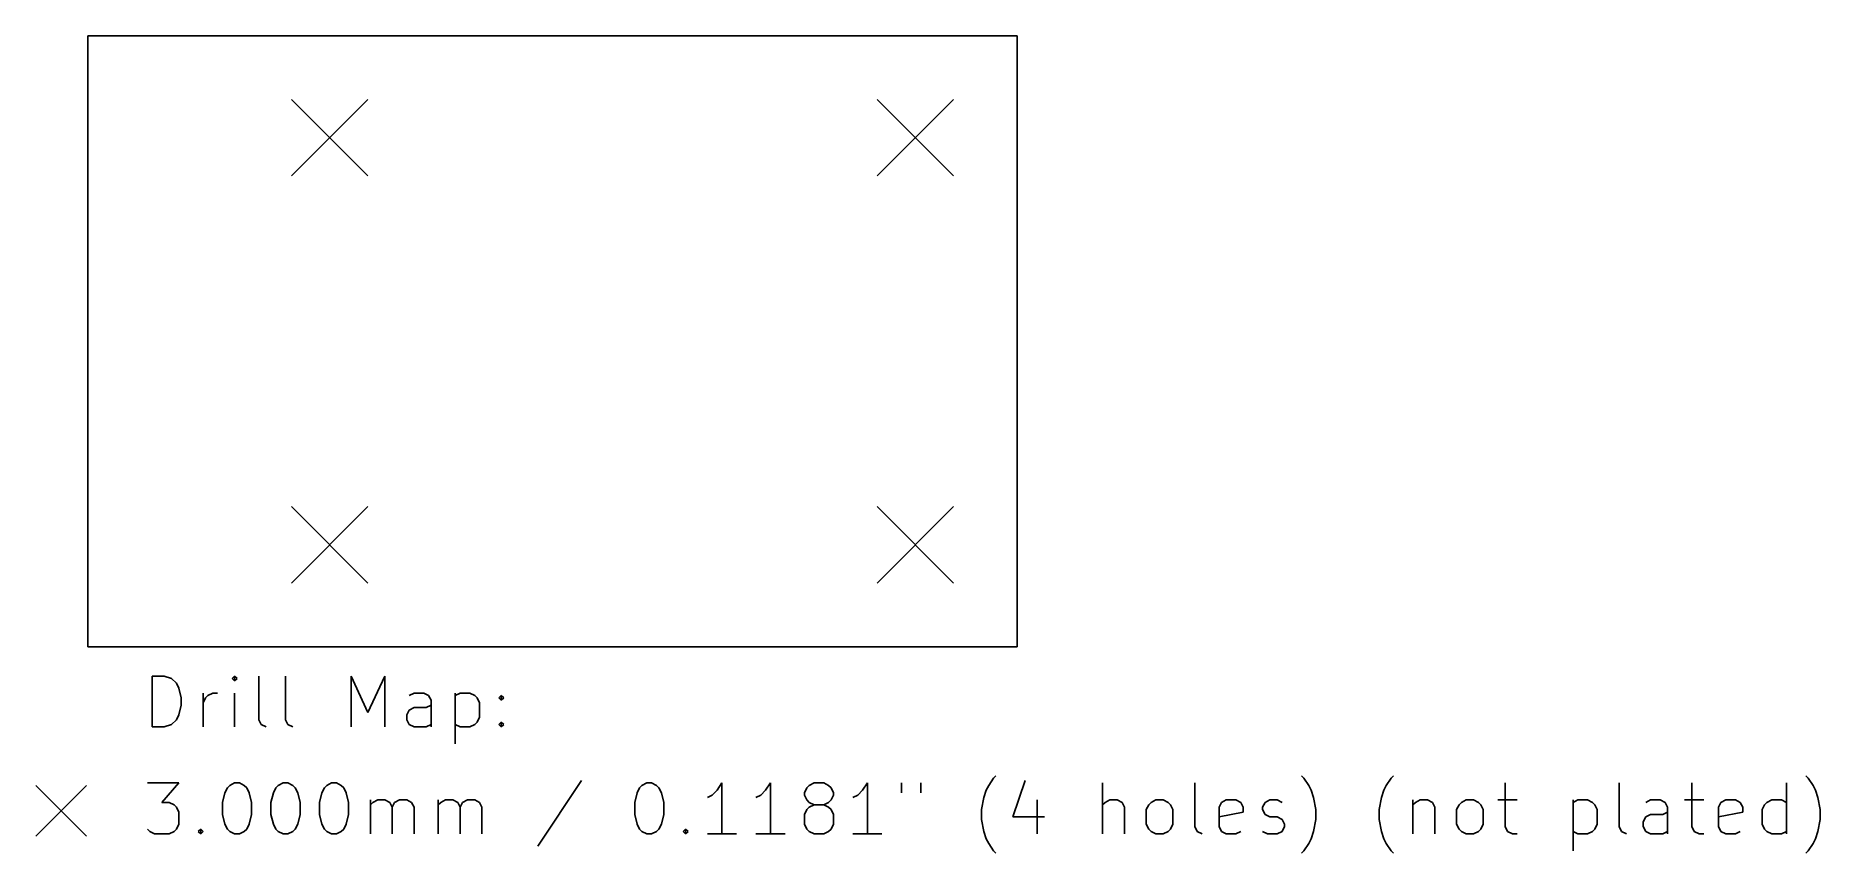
# Model space of a CAD drawing. Extents: x 88.5 to 158.6, y -128.1 to -96.
import ezdxf

# ---------------------------------------------------------------- set-up
doc = ezdxf.new("R2010")
doc.units = 0
doc.layers.add('BLACK', color=7, linetype='CONTINUOUS')

msp = doc.modelspace()

# ---------------------------------------------------------------- linework, layer by layer
at = {"layer": 'BLACK', "linetype": 'CONTINUOUS'}
for p, q in [((90.5, -120), (90.5, -96)), ((90.5, -96), (127, -96)), ((127, -96), (127, -120)), ((98.5, -98.5), (101.5, -101.5)), ((101.5, -98.5), (98.5, -101.5)), ((121.5, -98.5), (124.5, -101.5)), ((124.5, -98.5), (121.5, -101.5)), ((98.5, -114.5), (101.5, -117.5)), ((101.5, -114.5), (98.5, -117.5)), ((121.5, -114.5), (124.5, -117.5)), ((124.5, -114.5), (121.5, -117.5)), ((127, -120), (90.5, -120)), ((93.0262, -123.155), (93.0262, -121.155)), ((93.0262, -121.155), (93.5024, -121.155)), ((93.5024, -121.155), (93.7881, -121.25)), ((93.7881, -121.25), (93.9786, -121.44)), ((96.2643, -121.155), (96.169, -121.25)), ((96.169, -121.25), (96.2643, -121.345)), ((96.3595, -121.25), (96.2643, -121.155)), ((96.2643, -121.155), (96.2643, -121.345)), ((96.2643, -121.345), (96.3595, -121.25)), ((97.2167, -122.869), (97.2167, -121.155)), ((98.2643, -122.869), (98.2643, -121.155)), ((100.836, -123.155), (100.836, -121.155)), ((100.836, -121.155), (101.502, -122.583)), ((101.502, -122.583), (102.169, -121.155)), ((102.169, -121.155), (102.169, -123.155)), ((93.9786, -121.44), (94.0738, -121.631)), ((94.0738, -121.631), (94.169, -122.012)), ((95.0262, -123.155), (95.0262, -121.821)), ((95.1214, -122.012), (95.2167, -121.917)), ((95.2167, -121.917), (95.4071, -121.821)), ((95.4071, -121.821), (95.5976, -121.821)), ((96.2643, -123.155), (96.2643, -121.821)), ((103.312, -121.821), (103.121, -121.917)), ((103.693, -121.821), (103.312, -121.821)), ((103.883, -121.917), (103.693, -121.821)), ((103.979, -122.107), (103.883, -121.917)), ((104.931, -121.821), (104.931, -123.821)), ((104.931, -121.917), (105.121, -121.821)), ((105.121, -121.821), (105.502, -121.821)), ((105.502, -121.821), (105.693, -121.917)), ((105.693, -121.917), (105.788, -122.012)), ((106.645, -122.012), (106.74, -121.917)), ((106.74, -121.917), (106.836, -122.012)), ((106.74, -121.917), (106.74, -122.107)), ((94.169, -122.298), (94.0738, -122.679)), ((94.169, -122.012), (94.169, -122.298)), ((95.0262, -122.202), (95.1214, -122.012)), ((103.026, -122.679), (103.121, -122.488)), ((103.121, -122.488), (103.312, -122.393)), ((103.312, -122.393), (103.788, -122.393)), ((103.788, -122.393), (103.979, -122.298)), ((103.979, -123.155), (103.979, -122.107)), ((105.788, -122.012), (105.883, -122.202)), ((105.883, -122.202), (105.883, -122.774)), ((106.74, -122.107), (106.645, -122.012)), ((106.836, -122.012), (106.74, -122.107)), ((93.5024, -123.155), (93.0262, -123.155)), ((93.7881, -123.06), (93.5024, -123.155)), ((93.9786, -122.869), (93.7881, -123.06)), ((94.0738, -122.679), (93.9786, -122.869)), ((97.3119, -123.06), (97.2167, -122.869)), ((97.5024, -123.155), (97.3119, -123.06)), ((98.3595, -123.06), (98.2643, -122.869)), ((98.55, -123.155), (98.3595, -123.06)), ((103.026, -122.869), (103.026, -122.679)), ((103.121, -123.06), (103.026, -122.869)), ((103.312, -123.155), (103.121, -123.06)), ((103.788, -123.155), (103.312, -123.155)), ((103.979, -123.06), (103.788, -123.155)), ((105.121, -123.155), (104.931, -123.06)), ((105.502, -123.155), (105.121, -123.155)), ((105.693, -123.06), (105.502, -123.155)), ((105.788, -122.964), (105.693, -123.06)), ((105.883, -122.774), (105.788, -122.964)), ((106.645, -123.06), (106.74, -122.964)), ((106.74, -123.155), (106.645, -123.06)), ((106.74, -122.964), (106.836, -123.06)), ((106.74, -122.964), (106.74, -123.155)), ((106.836, -123.06), (106.74, -123.155)), ((88.45, -125.45), (90.45, -127.45)), ((90.45, -125.45), (88.45, -127.45)), ((92.8357, -125.355), (94.0738, -125.355)), ((94.0738, -125.355), (93.4071, -126.117)), ((95.9786, -125.545), (96.0738, -125.45)), ((96.0738, -125.45), (96.2643, -125.355)), ((96.2643, -125.355), (96.4548, -125.355)), ((96.4548, -125.355), (96.6452, -125.45)), ((96.6452, -125.45), (96.7405, -125.545)), ((97.8833, -125.545), (97.9786, -125.45)), ((97.9786, -125.45), (98.169, -125.355)), ((98.169, -125.355), (98.3595, -125.355)), ((98.3595, -125.355), (98.55, -125.45)), ((98.55, -125.45), (98.6452, -125.545)), ((99.7881, -125.545), (99.8833, -125.45)), ((99.8833, -125.45), (100.074, -125.355)), ((100.074, -125.355), (100.264, -125.355)), ((100.264, -125.355), (100.455, -125.45)), ((100.455, -125.45), (100.55, -125.545)), ((109.883, -125.26), (108.169, -127.831)), ((112.169, -125.545), (112.264, -125.45)), ((112.264, -125.45), (112.455, -125.355)), ((112.455, -125.355), (112.645, -125.355)), ((112.645, -125.355), (112.836, -125.45)), ((112.836, -125.45), (112.931, -125.545)), ((115.407, -125.355), (115.217, -125.64)), ((115.407, -127.355), (115.407, -125.355)), ((117.312, -125.355), (117.121, -125.64)), ((117.312, -127.355), (117.312, -125.355)), ((118.74, -125.545), (118.836, -125.45)), ((118.836, -125.45), (119.026, -125.355)), ((119.026, -125.355), (119.407, -125.355)), ((119.407, -125.355), (119.598, -125.45)), ((119.598, -125.45), (119.693, -125.545)), ((121.121, -125.355), (120.931, -125.64)), ((121.121, -127.355), (121.121, -125.355)), ((122.455, -125.355), (122.455, -125.736)), ((123.217, -125.355), (123.217, -125.736)), ((125.788, -125.64), (125.883, -125.45)), ((125.883, -125.45), (126.074, -125.164)), ((126.074, -125.164), (126.169, -125.069)), ((127.312, -125.26), (126.836, -126.688)), ((130.36, -127.355), (130.36, -125.355)), ((133.979, -127.069), (133.979, -125.355)), ((138.264, -125.164), (138.169, -125.069)), ((138.455, -125.45), (138.264, -125.164)), ((138.55, -125.64), (138.455, -125.45)), ((141.407, -125.64), (141.502, -125.45)), ((141.502, -125.45), (141.693, -125.164)), ((141.693, -125.164), (141.788, -125.069)), ((146.169, -125.355), (146.169, -127.069)), ((150.645, -127.069), (150.645, -125.355)), ((153.502, -125.355), (153.502, -127.069)), ((157.217, -127.355), (157.217, -125.355)), ((158.074, -125.164), (157.979, -125.069)), ((158.264, -125.45), (158.074, -125.164)), ((158.36, -125.64), (158.264, -125.45)), ((93.4071, -126.117), (93.6929, -126.117)), ((93.6929, -126.117), (93.8833, -126.212)), ((95.7881, -126.117), (95.8833, -125.736)), ((95.7881, -126.593), (95.7881, -126.117)), ((95.8833, -125.736), (95.9786, -125.545)), ((96.7405, -125.545), (96.8357, -125.736)), ((96.8357, -125.736), (96.931, -126.117)), ((96.931, -126.117), (96.931, -126.593)), ((97.6929, -126.117), (97.7881, -125.736)), ((97.6929, -126.593), (97.6929, -126.117)), ((97.7881, -125.736), (97.8833, -125.545)), ((98.6452, -125.545), (98.7405, -125.736)), ((98.7405, -125.736), (98.8357, -126.117)), ((98.8357, -126.117), (98.8357, -126.593)), ((99.5976, -126.117), (99.6929, -125.736)), ((99.5976, -126.593), (99.5976, -126.117)), ((99.6929, -125.736), (99.7881, -125.545)), ((100.55, -125.545), (100.645, -125.736)), ((100.645, -125.736), (100.74, -126.117)), ((100.74, -126.117), (100.74, -126.593)), ((101.598, -127.355), (101.598, -126.021)), ((101.598, -126.212), (101.693, -126.117)), ((101.693, -126.117), (101.883, -126.021)), ((101.883, -126.021), (102.169, -126.021)), ((102.169, -126.021), (102.36, -126.117)), ((102.36, -126.117), (102.455, -126.307)), ((102.455, -126.307), (102.55, -126.117)), ((102.55, -126.117), (102.74, -126.021)), ((102.74, -126.021), (103.026, -126.021)), ((103.026, -126.021), (103.217, -126.117)), ((103.217, -126.117), (103.312, -126.307)), ((104.264, -127.355), (104.264, -126.021)), ((104.264, -126.212), (104.36, -126.117)), ((104.36, -126.117), (104.55, -126.021)), ((104.55, -126.021), (104.836, -126.021)), ((104.836, -126.021), (105.026, -126.117)), ((105.026, -126.117), (105.121, -126.307)), ((105.121, -126.307), (105.217, -126.117)), ((105.217, -126.117), (105.407, -126.021)), ((105.407, -126.021), (105.693, -126.021)), ((105.693, -126.021), (105.883, -126.117)), ((105.883, -126.117), (105.979, -126.307)), ((111.979, -126.117), (112.074, -125.736)), ((111.979, -126.593), (111.979, -126.117)), ((112.074, -125.736), (112.169, -125.545)), ((112.931, -125.545), (113.026, -125.736)), ((113.026, -125.736), (113.121, -126.117)), ((113.121, -126.117), (113.121, -126.593)), ((115.026, -125.831), (114.836, -125.926)), ((115.217, -125.64), (115.026, -125.831)), ((116.931, -125.831), (116.74, -125.926)), ((117.121, -125.64), (116.931, -125.831)), ((118.645, -125.736), (118.74, -125.545)), ((118.645, -125.831), (118.645, -125.736)), ((118.74, -126.021), (118.645, -125.831)), ((118.836, -126.117), (118.74, -126.021)), ((119.026, -126.212), (118.836, -126.117)), ((119.598, -126.117), (119.407, -126.212)), ((119.693, -126.021), (119.598, -126.117)), ((119.693, -125.545), (119.788, -125.736)), ((119.788, -125.831), (119.693, -126.021)), ((119.788, -125.736), (119.788, -125.831)), ((120.74, -125.831), (120.55, -125.926)), ((120.931, -125.64), (120.74, -125.831)), ((125.598, -126.402), (125.693, -125.926)), ((125.693, -125.926), (125.788, -125.64)), ((127.788, -126.021), (127.788, -127.355)), ((130.455, -126.117), (130.36, -126.212)), ((130.645, -126.021), (130.455, -126.117)), ((130.931, -126.021), (130.645, -126.021)), ((131.121, -126.117), (130.931, -126.021)), ((131.217, -126.307), (131.121, -126.117)), ((132.169, -126.212), (132.264, -126.117)), ((132.264, -126.117), (132.455, -126.021)), ((132.455, -126.021), (132.74, -126.021)), ((132.74, -126.021), (132.931, -126.117)), ((132.931, -126.117), (133.026, -126.212)), ((134.931, -126.307), (135.026, -126.117)), ((135.026, -126.117), (135.217, -126.021)), ((135.217, -126.021), (135.598, -126.021)), ((135.598, -126.021), (135.788, -126.117)), ((135.788, -126.117), (135.883, -126.307)), ((136.645, -126.307), (136.74, -126.117)), ((136.74, -126.117), (136.931, -126.021)), ((136.931, -126.021), (137.217, -126.021)), ((137.217, -126.021), (137.407, -126.117)), ((138.645, -125.926), (138.55, -125.64)), ((138.74, -126.402), (138.645, -125.926)), ((141.217, -126.402), (141.312, -125.926)), ((141.312, -125.926), (141.407, -125.64)), ((142.55, -126.021), (142.55, -127.355)), ((142.55, -126.212), (142.645, -126.117)), ((142.645, -126.117), (142.836, -126.021)), ((142.836, -126.021), (143.121, -126.021)), ((143.121, -126.021), (143.312, -126.117)), ((143.312, -126.117), (143.407, -126.307)), ((144.36, -126.212), (144.455, -126.117)), ((144.455, -126.117), (144.645, -126.021)), ((144.645, -126.021), (144.931, -126.021)), ((144.931, -126.021), (145.121, -126.117)), ((145.121, -126.117), (145.217, -126.212)), ((145.883, -126.021), (146.645, -126.021)), ((148.836, -126.021), (148.836, -128.021)), ((148.836, -126.117), (149.026, -126.021)), ((149.026, -126.021), (149.407, -126.021)), ((149.407, -126.021), (149.598, -126.117)), ((149.598, -126.117), (149.693, -126.212)), ((151.883, -126.021), (151.693, -126.117)), ((152.264, -126.021), (151.883, -126.021)), ((152.455, -126.117), (152.264, -126.021)), ((152.55, -126.307), (152.455, -126.117)), ((153.217, -126.021), (153.979, -126.021)), ((154.55, -126.307), (154.645, -126.117)), ((154.645, -126.117), (154.836, -126.021)), ((154.836, -126.021), (155.217, -126.021)), ((155.217, -126.021), (155.407, -126.117)), ((155.407, -126.117), (155.502, -126.307)), ((156.36, -126.212), (156.455, -126.117)), ((156.455, -126.117), (156.645, -126.021)), ((156.645, -126.021), (157.026, -126.021)), ((157.026, -126.021), (157.217, -126.117)), ((158.455, -125.926), (158.36, -125.64)), ((158.55, -126.402), (158.455, -125.926)), ((93.8833, -126.212), (93.9786, -126.307)), ((93.9786, -126.307), (94.0738, -126.498)), ((94.0738, -126.498), (94.0738, -126.974)), ((95.8833, -126.974), (95.7881, -126.593)), ((96.931, -126.593), (96.8357, -126.974)), ((97.7881, -126.974), (97.6929, -126.593)), ((98.8357, -126.593), (98.7405, -126.974)), ((99.6929, -126.974), (99.5976, -126.593)), ((100.74, -126.593), (100.645, -126.974)), ((102.455, -126.307), (102.455, -127.355)), ((103.312, -126.307), (103.312, -127.355)), ((105.121, -126.307), (105.121, -127.355)), ((105.979, -126.307), (105.979, -127.355)), ((112.074, -126.974), (111.979, -126.593)), ((113.121, -126.593), (113.026, -126.974)), ((118.74, -126.402), (118.645, -126.593)), ((118.645, -126.593), (118.645, -126.974)), ((118.836, -126.307), (118.74, -126.402)), ((119.026, -126.212), (118.836, -126.307)), ((119.407, -126.212), (119.026, -126.212)), ((119.598, -126.307), (119.407, -126.212)), ((119.693, -126.402), (119.598, -126.307)), ((119.788, -126.593), (119.693, -126.402)), ((119.788, -126.974), (119.788, -126.593)), ((125.598, -126.783), (125.598, -126.402)), ((125.693, -127.26), (125.598, -126.783)), ((126.836, -126.688), (128.074, -126.688)), ((131.217, -127.355), (131.217, -126.307)), ((132.074, -126.402), (132.169, -126.212)), ((132.074, -126.974), (132.074, -126.402)), ((133.026, -126.212), (133.121, -126.402)), ((133.121, -126.402), (133.121, -126.974)), ((134.931, -127.069), (134.931, -126.307)), ((135.883, -126.498), (134.931, -126.688)), ((135.883, -126.307), (135.883, -126.498)), ((136.645, -126.402), (136.645, -126.307)), ((136.74, -126.593), (136.645, -126.402)), ((136.931, -126.688), (136.74, -126.593)), ((137.217, -126.688), (136.931, -126.688)), ((137.407, -126.783), (137.217, -126.688)), ((137.502, -126.974), (137.407, -126.783)), ((138.645, -127.26), (138.74, -126.783)), ((138.74, -126.783), (138.74, -126.402)), ((141.217, -126.783), (141.217, -126.402)), ((141.312, -127.26), (141.217, -126.783)), ((143.407, -126.307), (143.407, -127.355)), ((144.264, -126.402), (144.36, -126.212)), ((144.264, -126.974), (144.264, -126.402)), ((145.217, -126.212), (145.312, -126.402)), ((145.312, -126.402), (145.312, -126.974)), ((149.693, -126.212), (149.788, -126.402)), ((149.788, -126.402), (149.788, -126.974)), ((151.598, -126.879), (151.693, -126.688)), ((151.598, -127.069), (151.598, -126.879)), ((151.693, -126.688), (151.883, -126.593)), ((151.883, -126.593), (152.36, -126.593)), ((152.36, -126.593), (152.55, -126.498)), ((152.55, -127.355), (152.55, -126.307)), ((154.55, -127.069), (154.55, -126.307)), ((155.502, -126.498), (154.55, -126.688)), ((155.502, -126.307), (155.502, -126.498)), ((156.264, -126.402), (156.36, -126.212)), ((156.264, -126.974), (156.264, -126.402)), ((158.455, -127.26), (158.55, -126.783)), ((158.55, -126.783), (158.55, -126.402)), ((92.931, -127.26), (92.8357, -127.164)), ((93.1214, -127.355), (92.931, -127.26)), ((93.6929, -127.355), (93.1214, -127.355)), ((93.8833, -127.26), (93.6929, -127.355)), ((93.9786, -127.164), (93.8833, -127.26)), ((94.0738, -126.974), (93.9786, -127.164)), ((94.8357, -127.26), (94.931, -127.164)), ((94.931, -127.355), (94.8357, -127.26)), ((94.931, -127.164), (95.0262, -127.26)), ((94.931, -127.164), (94.931, -127.355)), ((95.0262, -127.26), (94.931, -127.355)), ((95.9786, -127.164), (95.8833, -126.974)), ((96.0738, -127.26), (95.9786, -127.164)), ((96.2643, -127.355), (96.0738, -127.26)), ((96.4548, -127.355), (96.2643, -127.355)), ((96.6452, -127.26), (96.4548, -127.355)), ((96.7405, -127.164), (96.6452, -127.26)), ((96.8357, -126.974), (96.7405, -127.164)), ((97.8833, -127.164), (97.7881, -126.974)), ((97.9786, -127.26), (97.8833, -127.164)), ((98.169, -127.355), (97.9786, -127.26)), ((98.3595, -127.355), (98.169, -127.355)), ((98.55, -127.26), (98.3595, -127.355)), ((98.6452, -127.164), (98.55, -127.26)), ((98.7405, -126.974), (98.6452, -127.164)), ((99.7881, -127.164), (99.6929, -126.974)), ((99.8833, -127.26), (99.7881, -127.164)), ((100.074, -127.355), (99.8833, -127.26)), ((100.264, -127.355), (100.074, -127.355)), ((100.455, -127.26), (100.264, -127.355)), ((100.55, -127.164), (100.455, -127.26)), ((100.645, -126.974), (100.55, -127.164)), ((112.169, -127.164), (112.074, -126.974)), ((112.264, -127.26), (112.169, -127.164)), ((112.455, -127.355), (112.264, -127.26)), ((112.645, -127.355), (112.455, -127.355)), ((112.836, -127.26), (112.645, -127.355)), ((112.931, -127.164), (112.836, -127.26)), ((113.026, -126.974), (112.931, -127.164)), ((113.883, -127.26), (113.979, -127.164)), ((113.979, -127.355), (113.883, -127.26)), ((113.979, -127.164), (114.074, -127.26)), ((113.979, -127.164), (113.979, -127.355)), ((114.074, -127.26), (113.979, -127.355)), ((115.979, -127.355), (114.836, -127.355)), ((117.883, -127.355), (116.74, -127.355)), ((118.645, -126.974), (118.74, -127.164)), ((118.74, -127.164), (118.836, -127.26)), ((118.836, -127.26), (119.026, -127.355)), ((119.026, -127.355), (119.407, -127.355)), ((119.407, -127.355), (119.598, -127.26)), ((119.598, -127.26), (119.693, -127.164)), ((119.693, -127.164), (119.788, -126.974)), ((121.693, -127.355), (120.55, -127.355)), ((125.788, -127.545), (125.693, -127.26)), ((125.883, -127.736), (125.788, -127.545)), ((132.169, -127.164), (132.074, -126.974)), ((132.264, -127.26), (132.169, -127.164)), ((132.455, -127.355), (132.264, -127.26)), ((132.74, -127.355), (132.455, -127.355)), ((132.931, -127.26), (132.74, -127.355)), ((133.026, -127.164), (132.931, -127.26)), ((133.121, -126.974), (133.026, -127.164)), ((134.074, -127.26), (133.979, -127.069)), ((134.264, -127.355), (134.074, -127.26)), ((135.026, -127.26), (134.931, -127.069)), ((135.217, -127.355), (135.026, -127.26)), ((135.598, -127.355), (135.217, -127.355)), ((135.788, -127.26), (135.598, -127.355)), ((136.645, -127.26), (136.836, -127.355)), ((136.836, -127.355), (137.217, -127.355)), ((137.217, -127.355), (137.407, -127.26)), ((137.407, -127.26), (137.502, -127.069)), ((137.502, -127.069), (137.502, -126.974)), ((138.455, -127.736), (138.55, -127.545)), ((138.55, -127.545), (138.645, -127.26)), ((141.407, -127.545), (141.312, -127.26)), ((141.502, -127.736), (141.407, -127.545)), ((144.36, -127.164), (144.264, -126.974)), ((144.455, -127.26), (144.36, -127.164)), ((144.645, -127.355), (144.455, -127.26)), ((144.931, -127.355), (144.645, -127.355)), ((145.121, -127.26), (144.931, -127.355)), ((145.217, -127.164), (145.121, -127.26)), ((145.312, -126.974), (145.217, -127.164)), ((146.169, -127.069), (146.264, -127.26)), ((146.264, -127.26), (146.455, -127.355)), ((146.455, -127.355), (146.645, -127.355)), ((149.026, -127.355), (148.836, -127.26)), ((149.407, -127.355), (149.026, -127.355)), ((149.598, -127.26), (149.407, -127.355)), ((149.693, -127.164), (149.598, -127.26)), ((149.788, -126.974), (149.693, -127.164)), ((150.74, -127.26), (150.645, -127.069)), ((150.931, -127.355), (150.74, -127.26)), ((151.693, -127.26), (151.598, -127.069)), ((151.883, -127.355), (151.693, -127.26)), ((152.36, -127.355), (151.883, -127.355)), ((152.55, -127.26), (152.36, -127.355)), ((153.502, -127.069), (153.598, -127.26)), ((153.598, -127.26), (153.788, -127.355)), ((153.788, -127.355), (153.979, -127.355)), ((154.645, -127.26), (154.55, -127.069)), ((154.836, -127.355), (154.645, -127.26)), ((155.217, -127.355), (154.836, -127.355)), ((155.407, -127.26), (155.217, -127.355)), ((156.36, -127.164), (156.264, -126.974)), ((156.455, -127.26), (156.36, -127.164)), ((156.645, -127.355), (156.455, -127.26)), ((157.026, -127.355), (156.645, -127.355)), ((157.217, -127.26), (157.026, -127.355)), ((158.264, -127.736), (158.36, -127.545)), ((158.36, -127.545), (158.455, -127.26)), ((126.074, -128.021), (125.883, -127.736)), ((126.169, -128.117), (126.074, -128.021)), ((138.169, -128.117), (138.264, -128.021)), ((138.264, -128.021), (138.455, -127.736)), ((141.693, -128.021), (141.502, -127.736)), ((141.788, -128.117), (141.693, -128.021)), ((157.979, -128.117), (158.074, -128.021)), ((158.074, -128.021), (158.264, -127.736))]:
    msp.add_line(p, q, dxfattribs=at)

doc.saveas('drawing.dxf')
